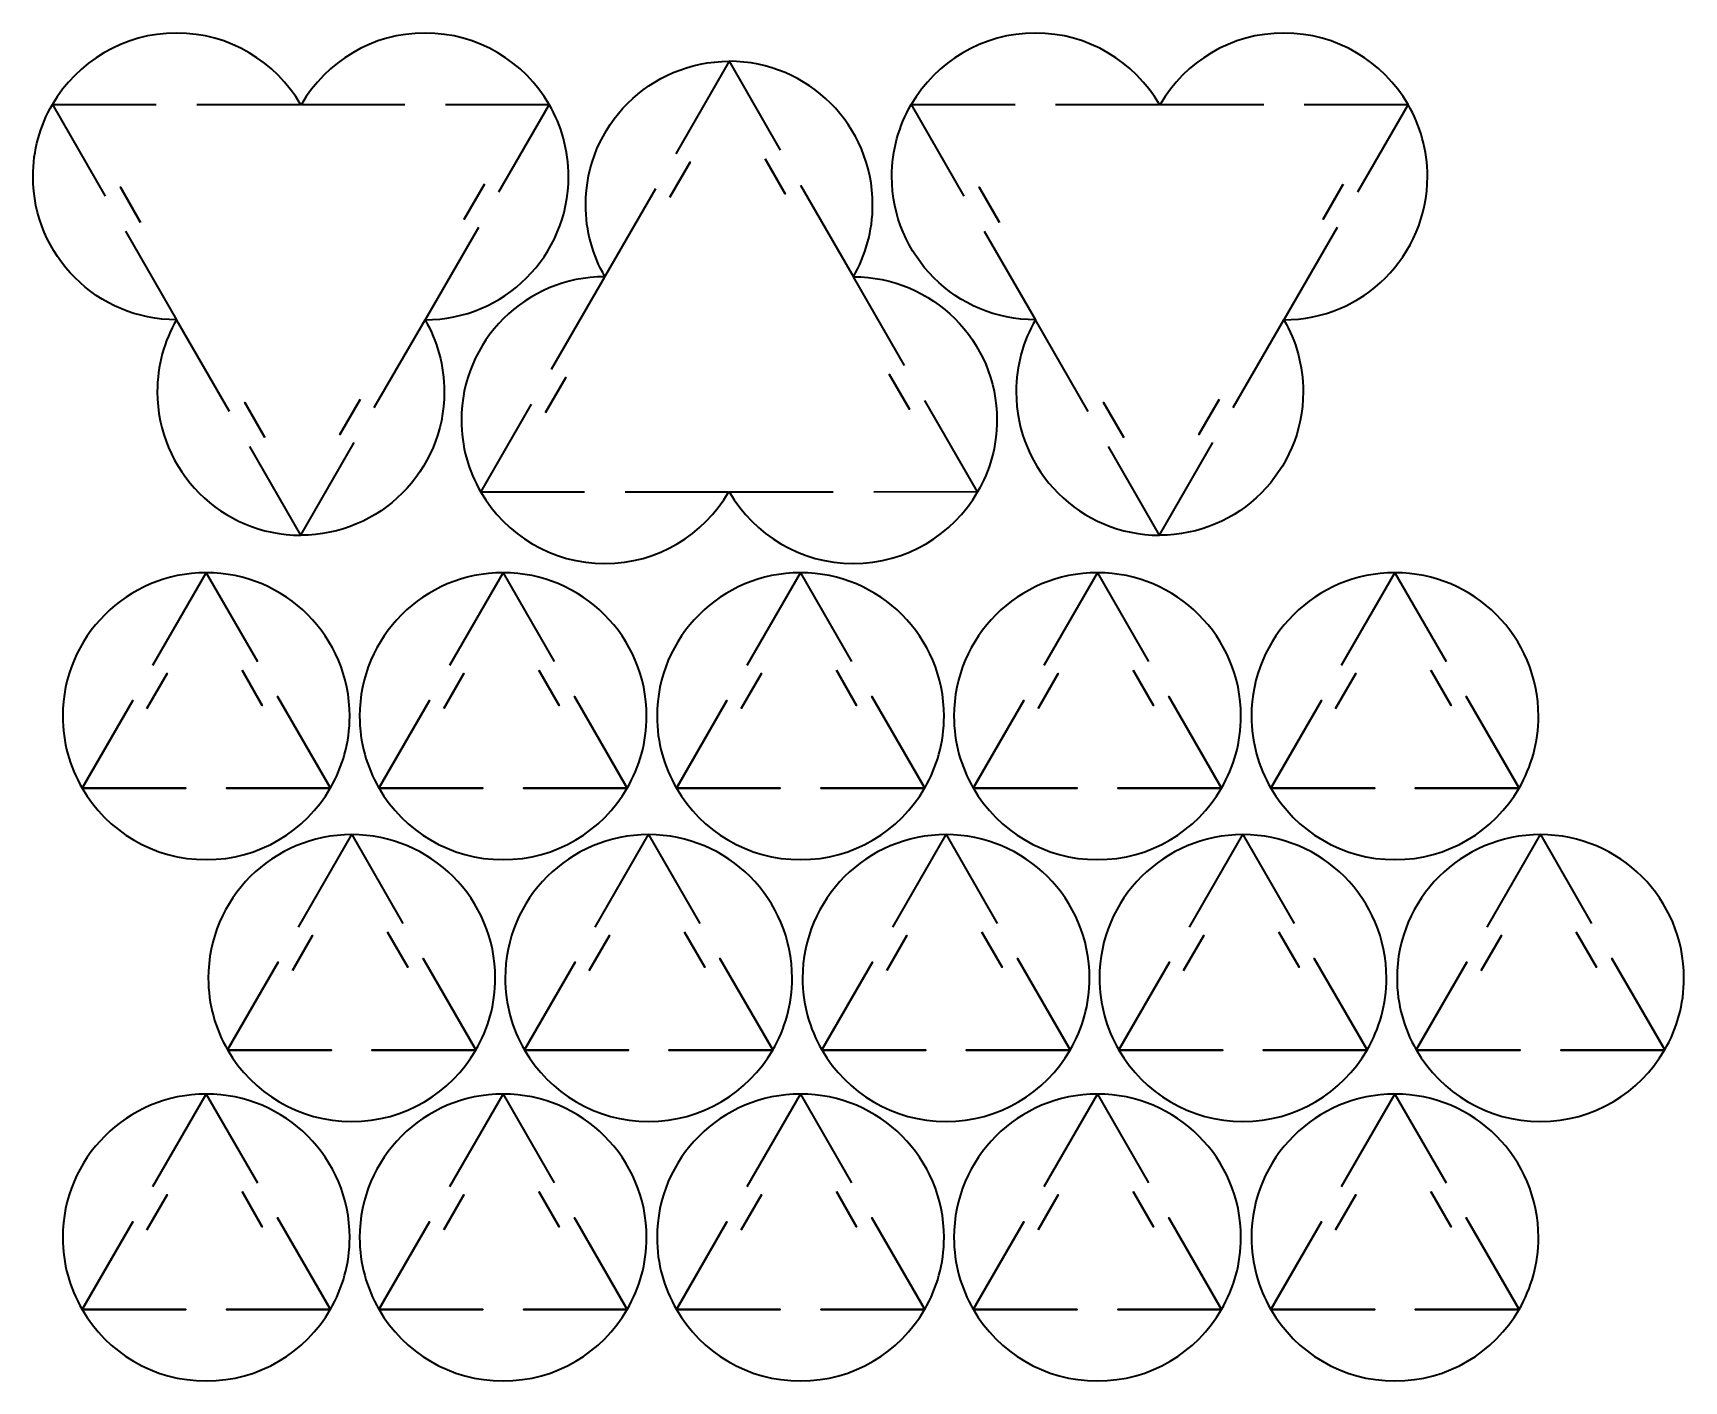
# Model space of a CAD drawing. Header units: inches. Extents: x 2 to 462, y -377 to -2.
import ezdxf

# ---------------------------------------------------------------- set-up
doc = ezdxf.new("R2010")
doc.units = ezdxf.units.IN
doc.header["$MEASUREMENT"] = 0
doc.layers.add('OneCircle', color=7, linetype='Continuous')

# ---------------------------------------------------------------- blocks, each defined once
blk = doc.blocks.new('block 2')
at = {"layer": 'OneCircle', "color": 7, "lineweight": 35, "true_color": 0xffffff}
for points, knots in [([(116.66, -21.58), (116.66, -21.58), (145.6, -21.58), (145.6, -21.58), (138.67, -9.67), (125.78, -1.66), (111.01, -1.66), (96.24, -1.66), (83.45, -9.67), (76.52, -21.58), (76.52, -21.58), (105.37, -21.58), (105.37, -21.58)], [0, 0, 0, 0, 1, 1, 1, 2, 2, 2, 3, 3, 3, 4, 4, 4, 4]), ([(125.87, -55.84), (125.87, -55.84), (111, -81.62), (111, -81.62), (133.1, -81.62), (151.01, -63.75), (151.01, -41.66), (151.01, -34.35), (149.02, -27.47), (145.6, -21.58), (145.6, -21.58), (131.52, -46.06), (131.52, -46.06)], [0, 0, 0, 0, 1, 1, 1, 2, 2, 2, 3, 3, 3, 4, 4, 4, 4]), ([(127.57, -43.78), (127.57, -43.78), (121.92, -53.56), (121.92, -53.56), (121.92, -53.56), (127.57, -43.78), (127.57, -43.78)], [0, 0, 0, 0, 1, 1, 1, 2, 2, 2, 2]), ([(56.47, -107.14), (56.47, -107.14), (41.73, -81.61), (41.73, -81.61), (38.31, -87.51), (36.36, -94.37), (36.36, -101.67), (36.36, -123.76), (54.27, -141.67), (76.36, -141.67), (76.36, -141.67), (76.36, -141.67), (76.36, -141.67), (76.36, -141.67), (62.12, -116.92), (62.12, -116.92)], [0, 0, 0, 0, 1, 1, 1, 2, 2, 2, 3, 3, 3, 4, 4, 4, 5, 5, 5, 5]), ([(96.86, -106.08), (96.86, -106.08), (111, -81.63), (111, -81.63), (114.41, -87.52), (116.36, -94.37), (116.36, -101.67), (116.36, -123.76), (98.46, -141.67), (76.36, -141.67), (76.36, -141.67), (91.22, -115.86), (91.22, -115.86)], [0, 0, 0, 0, 1, 1, 1, 2, 2, 2, 3, 3, 3, 4, 4, 4, 4])]:
    blk.add_open_spline(points, degree=3, knots=knots, dxfattribs=at)
blk = doc.blocks.new('block 3')
at = {"layer": 'OneCircle', "color": 7, "lineweight": 35, "true_color": 0xffffff}
for points, knots in [([(47.36, -21.58), (47.36, -21.58), (76.3, -21.58), (76.3, -21.58), (69.38, -9.67), (56.48, -1.66), (41.71, -1.66), (26.94, -1.66), (14.03, -9.71), (7.1, -21.62), (7.1, -21.62), (36.07, -21.58), (36.07, -21.58)], [0, 0, 0, 0, 1, 1, 1, 2, 2, 2, 3, 3, 3, 4, 4, 4, 4]), ([(27.47, -56.9), (27.47, -56.9), (41.73, -81.61), (41.73, -81.61), (19.64, -81.61), (1.72, -63.75), (1.72, -41.66), (1.72, -34.35), (3.68, -27.51), (7.1, -21.62), (7.1, -21.62), (21.82, -47.13), (21.82, -47.13)], [0, 0, 0, 0, 1, 1, 1, 2, 2, 2, 3, 3, 3, 4, 4, 4, 4]), ([(31.72, -54.45), (31.72, -54.45), (26.08, -44.67), (26.08, -44.67), (26.08, -44.67), (31.72, -54.45), (31.72, -54.45)], [0, 0, 0, 0, 1, 1, 1, 2, 2, 2, 2])]:
    blk.add_open_spline(points, degree=3, knots=knots, dxfattribs=at)
blk = doc.blocks.new('block 4')
at = {"layer": 'OneCircle', "color": 7, "lineweight": 35, "true_color": 0xffffff}
for points, knots in [([(175.28, -45.13), (175.28, -45.13), (161.15, -69.58), (161.15, -69.58), (157.73, -63.69), (155.78, -56.84), (155.78, -49.54), (155.78, -27.45), (173.69, -9.54), (195.78, -9.54), (195.78, -9.54), (180.93, -35.35), (180.93, -35.35)], [0, 0, 0, 0, 1, 1, 1, 2, 2, 2, 3, 3, 3, 4, 4, 4, 4]), ([(215.67, -44.07), (215.67, -44.07), (230.41, -69.6), (230.41, -69.6), (233.83, -63.71), (235.78, -56.84), (235.78, -49.54), (235.78, -27.45), (217.87, -9.54), (195.78, -9.54), (195.78, -9.54), (195.78, -9.54), (195.78, -9.54), (195.78, -9.54), (210.03, -34.29), (210.03, -34.29)], [0, 0, 0, 0, 1, 1, 1, 2, 2, 2, 3, 3, 3, 4, 4, 4, 5, 5, 5, 5]), ([(146.27, -95.37), (146.27, -95.37), (161.14, -69.6), (161.14, -69.6), (139.05, -69.6), (121.13, -87.46), (121.13, -109.56), (121.13, -116.86), (123.12, -123.74), (126.54, -129.63), (126.54, -129.63), (140.63, -105.15), (140.63, -105.15)], [0, 0, 0, 0, 1, 1, 1, 2, 2, 2, 3, 3, 3, 4, 4, 4, 4]), ([(144.58, -107.43), (144.58, -107.43), (150.22, -97.65), (150.22, -97.65), (150.22, -97.65), (144.58, -107.43), (144.58, -107.43)], [0, 0, 0, 0, 1, 1, 1, 2, 2, 2, 2]), ([(155.49, -129.63), (155.49, -129.63), (126.54, -129.63), (126.54, -129.63), (133.47, -141.54), (146.36, -149.55), (161.13, -149.55), (175.9, -149.55), (188.69, -141.54), (195.62, -129.63), (195.62, -129.63), (166.78, -129.63), (166.78, -129.63)], [0, 0, 0, 0, 1, 1, 1, 2, 2, 2, 3, 3, 3, 4, 4, 4, 4])]:
    blk.add_open_spline(points, degree=3, knots=knots, dxfattribs=at)
blk = doc.blocks.new('block 5')
at = {"layer": 'OneCircle', "color": 7, "lineweight": 35, "true_color": 0xffffff}
for points, knots in [([(244.68, -94.31), (244.68, -94.31), (230.41, -69.6), (230.41, -69.6), (252.5, -69.6), (270.43, -87.46), (270.43, -109.56), (270.43, -116.86), (268.46, -123.7), (265.04, -129.59), (265.04, -129.59), (250.32, -104.09), (250.32, -104.09)], [0, 0, 0, 0, 1, 1, 1, 2, 2, 2, 3, 3, 3, 4, 4, 4, 4]), ([(240.42, -96.77), (240.42, -96.77), (246.06, -106.54), (246.06, -106.54), (246.06, -106.54), (240.42, -96.77), (240.42, -96.77)], [0, 0, 0, 0, 1, 1, 1, 2, 2, 2, 2]), ([(224.79, -129.64), (224.79, -129.64), (195.84, -129.64), (195.84, -129.64), (202.77, -141.54), (215.66, -149.55), (230.43, -149.55), (245.2, -149.55), (258.12, -141.5), (265.04, -129.59), (265.04, -129.59), (236.07, -129.64), (236.07, -129.64)], [0, 0, 0, 0, 1, 1, 1, 2, 2, 2, 3, 3, 3, 4, 4, 4, 4])]:
    blk.add_open_spline(points, degree=3, knots=knots, dxfattribs=at)
blk = doc.blocks.new('block 6')
at = {"layer": 'OneCircle', "color": 7, "lineweight": 35, "true_color": 0xffffff}
for points, knots in [([(356.07, -21.58), (356.07, -21.58), (385.02, -21.58), (385.02, -21.58), (378.09, -9.67), (365.2, -1.66), (350.43, -1.66), (335.66, -1.66), (322.87, -9.67), (315.94, -21.58), (315.94, -21.58), (344.79, -21.58), (344.79, -21.58)], [0, 0, 0, 0, 1, 1, 1, 2, 2, 2, 3, 3, 3, 4, 4, 4, 4]), ([(365.29, -55.84), (365.29, -55.84), (350.42, -81.62), (350.42, -81.62), (372.51, -81.62), (390.43, -63.75), (390.43, -41.66), (390.43, -34.35), (388.44, -27.47), (385.02, -21.58), (385.02, -21.58), (370.93, -46.06), (370.93, -46.06)], [0, 0, 0, 0, 1, 1, 1, 2, 2, 2, 3, 3, 3, 4, 4, 4, 4]), ([(366.98, -43.78), (366.98, -43.78), (361.34, -53.56), (361.34, -53.56), (361.34, -53.56), (366.98, -43.78), (366.98, -43.78)], [0, 0, 0, 0, 1, 1, 1, 2, 2, 2, 2]), ([(295.89, -107.14), (295.89, -107.14), (281.15, -81.61), (281.15, -81.61), (277.73, -87.51), (275.78, -94.37), (275.78, -101.67), (275.78, -123.76), (293.69, -141.67), (315.78, -141.67), (315.78, -141.67), (315.78, -141.67), (315.78, -141.67), (315.78, -141.67), (301.53, -116.92), (301.53, -116.92)], [0, 0, 0, 0, 1, 1, 1, 2, 2, 2, 3, 3, 3, 4, 4, 4, 5, 5, 5, 5]), ([(336.28, -106.08), (336.28, -106.08), (350.41, -81.63), (350.41, -81.63), (353.83, -87.52), (355.78, -94.37), (355.78, -101.67), (355.78, -123.76), (337.87, -141.67), (315.78, -141.67), (315.78, -141.67), (330.64, -115.86), (330.64, -115.86)], [0, 0, 0, 0, 1, 1, 1, 2, 2, 2, 3, 3, 3, 4, 4, 4, 4])]:
    blk.add_open_spline(points, degree=3, knots=knots, dxfattribs=at)
blk = doc.blocks.new('block 7')
at = {"layer": 'OneCircle', "color": 7, "lineweight": 35, "true_color": 0xffffff}
for points, knots in [([(286.78, -21.58), (286.78, -21.58), (315.72, -21.58), (315.72, -21.58), (308.79, -9.67), (295.9, -1.66), (281.13, -1.66), (266.36, -1.66), (253.45, -9.71), (246.52, -21.62), (246.52, -21.62), (275.49, -21.58), (275.49, -21.58)], [0, 0, 0, 0, 1, 1, 1, 2, 2, 2, 3, 3, 3, 4, 4, 4, 4]), ([(266.89, -56.9), (266.89, -56.9), (281.15, -81.61), (281.15, -81.61), (259.06, -81.61), (241.13, -63.75), (241.13, -41.66), (241.13, -34.35), (243.1, -27.51), (246.52, -21.62), (246.52, -21.62), (261.24, -47.13), (261.24, -47.13)], [0, 0, 0, 0, 1, 1, 1, 2, 2, 2, 3, 3, 3, 4, 4, 4, 4]), ([(271.14, -54.45), (271.14, -54.45), (265.5, -44.67), (265.5, -44.67), (265.5, -44.67), (271.14, -54.45), (271.14, -54.45)], [0, 0, 0, 0, 1, 1, 1, 2, 2, 2, 2])]:
    blk.add_open_spline(points, degree=3, knots=knots, dxfattribs=at)

msp = doc.modelspace()

# ---------------------------------------------------------------- linework, layer by layer
at = {"layer": 'OneCircle', "color": 7, "lineweight": 35, "true_color": 0xffffff}
for points, knots in [([(205.77, -36.75), (205.77, -36.75), (211.42, -46.53), (211.42, -46.53), (211.42, -46.53), (205.77, -36.75), (205.77, -36.75)], [0, 0, 0, 0, 1, 1, 1, 2, 2, 2, 2]), ([(179.23, -47.41), (179.23, -47.41), (184.88, -37.63), (184.88, -37.63), (184.88, -37.63), (179.23, -47.41), (179.23, -47.41)], [0, 0, 0, 0, 1, 1, 1, 2, 2, 2, 2]), ([(66.37, -114.46), (66.37, -114.46), (60.73, -104.68), (60.73, -104.68), (60.73, -104.68), (66.37, -114.46), (66.37, -114.46)], [0, 0, 0, 0, 1, 1, 1, 2, 2, 2, 2]), ([(92.91, -103.8), (92.91, -103.8), (87.27, -113.58), (87.27, -113.58), (87.27, -113.58), (92.91, -103.8), (92.91, -103.8)], [0, 0, 0, 0, 1, 1, 1, 2, 2, 2, 2]), ([(305.79, -114.46), (305.79, -114.46), (300.14, -104.68), (300.14, -104.68), (300.14, -104.68), (305.79, -114.46), (305.79, -114.46)], [0, 0, 0, 0, 1, 1, 1, 2, 2, 2, 2]), ([(332.33, -103.8), (332.33, -103.8), (326.69, -113.58), (326.69, -113.58), (326.69, -113.58), (332.33, -103.8), (332.33, -103.8)], [0, 0, 0, 0, 1, 1, 1, 2, 2, 2, 2]), ([(35.14, -177.93), (35.14, -177.93), (50, -152.12), (50, -152.12), (27.91, -152.12), (10, -170.02), (10, -192.12), (10, -199.42), (11.97, -206.26), (15.38, -212.15), (15.38, -212.15), (29.5, -187.71), (29.5, -187.71), (29.5, -187.71), (15.38, -212.15), (15.38, -212.15), (15.39, -212.17), (15.4, -212.18), (15.41, -212.2), (15.41, -212.2), (44.36, -212.2), (44.36, -212.2), (44.36, -212.2), (15.41, -212.2), (15.41, -212.2), (22.34, -224.1), (35.23, -232.12), (50, -232.12), (64.77, -232.12), (77.66, -224.1), (84.59, -212.2), (84.59, -212.2), (55.64, -212.2), (55.64, -212.2), (55.64, -212.2), (84.59, -212.2), (84.59, -212.2), (84.6, -212.18), (84.61, -212.17), (84.62, -212.15), (84.62, -212.15), (69.89, -186.65), (69.89, -186.65), (69.89, -186.65), (84.62, -212.15), (84.62, -212.15), (88.03, -206.26), (90, -199.42), (90, -192.12), (90, -170.02), (72.09, -152.12), (50, -152.12), (50, -152.12), (64.25, -176.87), (64.25, -176.87)], [0, 0, 0, 0, 1, 1, 1, 2, 2, 2, 3, 3, 3, 4, 4, 4, 5, 5, 5, 6, 6, 6, 7, 7, 7, 8, 8, 8, 9, 9, 9, 10, 10, 10, 11, 11, 11, 12, 12, 12, 13, 13, 13, 14, 14, 14, 15, 15, 15, 16, 16, 16, 17, 17, 17, 18, 18, 18, 18]), ([(117.9, -177.93), (117.9, -177.93), (132.76, -152.12), (132.76, -152.12), (110.67, -152.12), (92.76, -170.02), (92.76, -192.12), (92.76, -199.42), (94.73, -206.26), (98.15, -212.15), (98.15, -212.15), (112.26, -187.71), (112.26, -187.71), (112.26, -187.71), (98.15, -212.15), (98.15, -212.15), (98.15, -212.17), (98.16, -212.18), (98.17, -212.2), (98.17, -212.2), (127.12, -212.2), (127.12, -212.2), (127.12, -212.2), (98.17, -212.2), (98.17, -212.2), (105.1, -224.1), (117.99, -232.12), (132.76, -232.12), (147.53, -232.12), (160.42, -224.1), (167.35, -212.2), (167.35, -212.2), (138.41, -212.2), (138.41, -212.2), (138.41, -212.2), (167.35, -212.2), (167.35, -212.2), (167.36, -212.18), (167.37, -212.17), (167.38, -212.15), (167.38, -212.15), (152.65, -186.65), (152.65, -186.65), (152.65, -186.65), (167.38, -212.15), (167.38, -212.15), (170.79, -206.26), (172.76, -199.42), (172.76, -192.12), (172.76, -170.02), (154.85, -152.12), (132.76, -152.12), (132.76, -152.12), (147.01, -176.87), (147.01, -176.87)], [0, 0, 0, 0, 1, 1, 1, 2, 2, 2, 3, 3, 3, 4, 4, 4, 5, 5, 5, 6, 6, 6, 7, 7, 7, 8, 8, 8, 9, 9, 9, 10, 10, 10, 11, 11, 11, 12, 12, 12, 13, 13, 13, 14, 14, 14, 15, 15, 15, 16, 16, 16, 17, 17, 17, 18, 18, 18, 18]), ([(200.82, -177.93), (200.82, -177.93), (215.67, -152.12), (215.67, -152.12), (193.58, -152.12), (175.67, -170.02), (175.67, -192.12), (175.67, -199.42), (177.64, -206.26), (181.06, -212.15), (181.06, -212.15), (195.17, -187.71), (195.17, -187.71), (195.17, -187.71), (181.06, -212.15), (181.06, -212.15), (181.07, -212.17), (181.08, -212.18), (181.09, -212.2), (181.09, -212.2), (210.03, -212.2), (210.03, -212.2), (210.03, -212.2), (181.09, -212.2), (181.09, -212.2), (188.01, -224.1), (200.9, -232.12), (215.67, -232.12), (230.45, -232.12), (243.34, -224.1), (250.26, -212.2), (250.26, -212.2), (221.32, -212.2), (221.32, -212.2), (221.32, -212.2), (250.26, -212.2), (250.26, -212.2), (250.27, -212.18), (250.28, -212.17), (250.29, -212.15), (250.29, -212.15), (235.57, -186.65), (235.57, -186.65), (235.57, -186.65), (250.29, -212.15), (250.29, -212.15), (253.71, -206.26), (255.68, -199.42), (255.68, -192.12), (255.68, -170.02), (237.77, -152.12), (215.67, -152.12), (215.67, -152.12), (229.92, -176.87), (229.92, -176.87)], [0, 0, 0, 0, 1, 1, 1, 2, 2, 2, 3, 3, 3, 4, 4, 4, 5, 5, 5, 6, 6, 6, 7, 7, 7, 8, 8, 8, 9, 9, 9, 10, 10, 10, 11, 11, 11, 12, 12, 12, 13, 13, 13, 14, 14, 14, 15, 15, 15, 16, 16, 16, 17, 17, 17, 18, 18, 18, 18]), ([(283.58, -177.93), (283.58, -177.93), (298.44, -152.12), (298.44, -152.12), (276.34, -152.12), (258.44, -170.02), (258.44, -192.12), (258.44, -199.42), (260.4, -206.26), (263.82, -212.15), (263.82, -212.15), (277.93, -187.71), (277.93, -187.71), (277.93, -187.71), (263.82, -212.15), (263.82, -212.15), (263.83, -212.17), (263.84, -212.18), (263.85, -212.2), (263.85, -212.2), (292.79, -212.2), (292.79, -212.2), (292.79, -212.2), (263.85, -212.2), (263.85, -212.2), (270.78, -224.1), (283.67, -232.12), (298.44, -232.12), (313.21, -232.12), (326.1, -224.1), (333.03, -212.2), (333.03, -212.2), (304.08, -212.2), (304.08, -212.2), (304.08, -212.2), (333.03, -212.2), (333.03, -212.2), (333.03, -212.18), (333.04, -212.17), (333.05, -212.15), (333.05, -212.15), (318.33, -186.65), (318.33, -186.65), (318.33, -186.65), (333.05, -212.15), (333.05, -212.15), (336.47, -206.26), (338.44, -199.42), (338.44, -192.12), (338.44, -170.02), (320.53, -152.12), (298.44, -152.12), (298.44, -152.12), (312.68, -176.87), (312.68, -176.87)], [0, 0, 0, 0, 1, 1, 1, 2, 2, 2, 3, 3, 3, 4, 4, 4, 5, 5, 5, 6, 6, 6, 7, 7, 7, 8, 8, 8, 9, 9, 9, 10, 10, 10, 11, 11, 11, 12, 12, 12, 13, 13, 13, 14, 14, 14, 15, 15, 15, 16, 16, 16, 17, 17, 17, 18, 18, 18, 18]), ([(366.52, -177.93), (366.52, -177.93), (381.38, -152.12), (381.38, -152.12), (359.29, -152.12), (341.38, -170.02), (341.38, -192.12), (341.38, -199.42), (343.35, -206.26), (346.77, -212.15), (346.77, -212.15), (360.88, -187.71), (360.88, -187.71), (360.88, -187.71), (346.77, -212.15), (346.77, -212.15), (346.77, -212.17), (346.78, -212.18), (346.79, -212.2), (346.79, -212.2), (375.74, -212.2), (375.74, -212.2), (375.74, -212.2), (346.79, -212.2), (346.79, -212.2), (353.72, -224.1), (366.61, -232.12), (381.38, -232.12), (396.15, -232.12), (409.04, -224.1), (415.97, -212.2), (415.97, -212.2), (387.03, -212.2), (387.03, -212.2), (387.03, -212.2), (415.97, -212.2), (415.97, -212.2), (415.98, -212.18), (415.99, -212.17), (416, -212.15), (416, -212.15), (401.27, -186.65), (401.27, -186.65), (401.27, -186.65), (416, -212.15), (416, -212.15), (419.41, -206.26), (421.38, -199.42), (421.38, -192.12), (421.38, -170.02), (403.47, -152.12), (381.38, -152.12), (381.38, -152.12), (395.63, -176.87), (395.63, -176.87)], [0, 0, 0, 0, 1, 1, 1, 2, 2, 2, 3, 3, 3, 4, 4, 4, 5, 5, 5, 6, 6, 6, 7, 7, 7, 8, 8, 8, 9, 9, 9, 10, 10, 10, 11, 11, 11, 12, 12, 12, 13, 13, 13, 14, 14, 14, 15, 15, 15, 16, 16, 16, 17, 17, 17, 18, 18, 18, 18]), ([(59.99, -179.33), (59.99, -179.33), (65.64, -189.1), (65.64, -189.1), (65.64, -189.1), (59.99, -179.33), (59.99, -179.33)], [0, 0, 0, 0, 1, 1, 1, 2, 2, 2, 2]), ([(142.75, -179.33), (142.75, -179.33), (148.4, -189.1), (148.4, -189.1), (148.4, -189.1), (142.75, -179.33), (142.75, -179.33)], [0, 0, 0, 0, 1, 1, 1, 2, 2, 2, 2]), ([(225.67, -179.33), (225.67, -179.33), (231.31, -189.1), (231.31, -189.1), (231.31, -189.1), (225.67, -179.33), (225.67, -179.33)], [0, 0, 0, 0, 1, 1, 1, 2, 2, 2, 2]), ([(308.43, -179.33), (308.43, -179.33), (314.07, -189.1), (314.07, -189.1), (314.07, -189.1), (308.43, -179.33), (308.43, -179.33)], [0, 0, 0, 0, 1, 1, 1, 2, 2, 2, 2]), ([(391.37, -179.33), (391.37, -179.33), (397.02, -189.1), (397.02, -189.1), (397.02, -189.1), (391.37, -179.33), (391.37, -179.33)], [0, 0, 0, 0, 1, 1, 1, 2, 2, 2, 2]), ([(33.45, -189.99), (33.45, -189.99), (39.09, -180.21), (39.09, -180.21), (39.09, -180.21), (33.45, -189.99), (33.45, -189.99)], [0, 0, 0, 0, 1, 1, 1, 2, 2, 2, 2]), ([(116.21, -189.99), (116.21, -189.99), (121.85, -180.21), (121.85, -180.21), (121.85, -180.21), (116.21, -189.99), (116.21, -189.99)], [0, 0, 0, 0, 1, 1, 1, 2, 2, 2, 2]), ([(199.12, -189.99), (199.12, -189.99), (204.77, -180.21), (204.77, -180.21), (204.77, -180.21), (199.12, -189.99), (199.12, -189.99)], [0, 0, 0, 0, 1, 1, 1, 2, 2, 2, 2]), ([(281.88, -189.99), (281.88, -189.99), (287.53, -180.21), (287.53, -180.21), (287.53, -180.21), (281.88, -189.99), (281.88, -189.99)], [0, 0, 0, 0, 1, 1, 1, 2, 2, 2, 2]), ([(364.83, -189.99), (364.83, -189.99), (370.47, -180.21), (370.47, -180.21), (370.47, -180.21), (364.83, -189.99), (364.83, -189.99)], [0, 0, 0, 0, 1, 1, 1, 2, 2, 2, 2]), ([(75.71, -250.96), (75.71, -250.96), (90.57, -225.14), (90.57, -225.14), (68.48, -225.14), (50.57, -243.05), (50.57, -265.14), (50.57, -272.44), (52.54, -279.28), (55.95, -285.18), (55.95, -285.18), (70.07, -260.73), (70.07, -260.73), (70.07, -260.73), (55.95, -285.18), (55.95, -285.18), (55.96, -285.19), (55.97, -285.21), (55.98, -285.22), (55.98, -285.22), (84.93, -285.22), (84.93, -285.22), (84.93, -285.22), (55.98, -285.22), (55.98, -285.22), (62.91, -297.13), (75.8, -305.14), (90.57, -305.14), (105.34, -305.14), (118.23, -297.13), (125.16, -285.22), (125.16, -285.22), (96.21, -285.22), (96.21, -285.22), (96.21, -285.22), (125.16, -285.22), (125.16, -285.22), (125.17, -285.21), (125.18, -285.19), (125.18, -285.18), (125.18, -285.18), (110.46, -259.67), (110.46, -259.67), (110.46, -259.67), (125.18, -285.18), (125.18, -285.18), (128.6, -279.28), (130.57, -272.44), (130.57, -265.14), (130.57, -243.05), (112.66, -225.14), (90.57, -225.14), (90.57, -225.14), (104.82, -249.9), (104.82, -249.9)], [0, 0, 0, 0, 1, 1, 1, 2, 2, 2, 3, 3, 3, 4, 4, 4, 5, 5, 5, 6, 6, 6, 7, 7, 7, 8, 8, 8, 9, 9, 9, 10, 10, 10, 11, 11, 11, 12, 12, 12, 13, 13, 13, 14, 14, 14, 15, 15, 15, 16, 16, 16, 17, 17, 17, 18, 18, 18, 18]), ([(158.47, -250.96), (158.47, -250.96), (173.33, -225.14), (173.33, -225.14), (151.24, -225.14), (133.33, -243.05), (133.33, -265.14), (133.33, -272.44), (135.3, -279.28), (138.72, -285.18), (138.72, -285.18), (152.83, -260.73), (152.83, -260.73), (152.83, -260.73), (138.72, -285.18), (138.72, -285.18), (138.72, -285.19), (138.73, -285.21), (138.74, -285.22), (138.74, -285.22), (167.69, -285.22), (167.69, -285.22), (167.69, -285.22), (138.74, -285.22), (138.74, -285.22), (145.67, -297.13), (158.56, -305.14), (173.33, -305.14), (188.1, -305.14), (200.99, -297.13), (207.92, -285.22), (207.92, -285.22), (178.98, -285.22), (178.98, -285.22), (178.98, -285.22), (207.92, -285.22), (207.92, -285.22), (207.93, -285.21), (207.94, -285.19), (207.95, -285.18), (207.95, -285.18), (193.22, -259.67), (193.22, -259.67), (193.22, -259.67), (207.95, -285.18), (207.95, -285.18), (211.36, -279.28), (213.33, -272.44), (213.33, -265.14), (213.33, -243.05), (195.42, -225.14), (173.33, -225.14), (173.33, -225.14), (187.58, -249.9), (187.58, -249.9)], [0, 0, 0, 0, 1, 1, 1, 2, 2, 2, 3, 3, 3, 4, 4, 4, 5, 5, 5, 6, 6, 6, 7, 7, 7, 8, 8, 8, 9, 9, 9, 10, 10, 10, 11, 11, 11, 12, 12, 12, 13, 13, 13, 14, 14, 14, 15, 15, 15, 16, 16, 16, 17, 17, 17, 18, 18, 18, 18]), ([(241.39, -250.96), (241.39, -250.96), (256.24, -225.14), (256.24, -225.14), (234.15, -225.14), (216.24, -243.05), (216.24, -265.14), (216.24, -272.44), (218.21, -279.28), (221.63, -285.18), (221.63, -285.18), (235.74, -260.73), (235.74, -260.73), (235.74, -260.73), (221.63, -285.18), (221.63, -285.18), (221.64, -285.19), (221.65, -285.21), (221.66, -285.22), (221.66, -285.22), (250.6, -285.22), (250.6, -285.22), (250.6, -285.22), (221.66, -285.22), (221.66, -285.22), (228.58, -297.13), (241.47, -305.14), (256.24, -305.14), (271.01, -305.14), (283.91, -297.13), (290.83, -285.22), (290.83, -285.22), (261.89, -285.22), (261.89, -285.22), (261.89, -285.22), (290.83, -285.22), (290.83, -285.22), (290.84, -285.21), (290.85, -285.19), (290.86, -285.18), (290.86, -285.18), (276.13, -259.67), (276.13, -259.67), (276.13, -259.67), (290.86, -285.18), (290.86, -285.18), (294.28, -279.28), (296.24, -272.44), (296.24, -265.14), (296.24, -243.05), (278.34, -225.14), (256.24, -225.14), (256.24, -225.14), (270.49, -249.9), (270.49, -249.9)], [0, 0, 0, 0, 1, 1, 1, 2, 2, 2, 3, 3, 3, 4, 4, 4, 5, 5, 5, 6, 6, 6, 7, 7, 7, 8, 8, 8, 9, 9, 9, 10, 10, 10, 11, 11, 11, 12, 12, 12, 13, 13, 13, 14, 14, 14, 15, 15, 15, 16, 16, 16, 17, 17, 17, 18, 18, 18, 18]), ([(324.15, -250.96), (324.15, -250.96), (339.01, -225.14), (339.01, -225.14), (316.91, -225.14), (299.01, -243.05), (299.01, -265.14), (299.01, -272.44), (300.97, -279.28), (304.39, -285.18), (304.39, -285.18), (318.5, -260.73), (318.5, -260.73), (318.5, -260.73), (304.39, -285.18), (304.39, -285.18), (304.4, -285.19), (304.41, -285.21), (304.42, -285.22), (304.42, -285.22), (333.36, -285.22), (333.36, -285.22), (333.36, -285.22), (304.42, -285.22), (304.42, -285.22), (311.34, -297.13), (324.24, -305.14), (339.01, -305.14), (353.78, -305.14), (366.67, -297.13), (373.59, -285.22), (373.59, -285.22), (344.65, -285.22), (344.65, -285.22), (344.65, -285.22), (373.59, -285.22), (373.59, -285.22), (373.6, -285.21), (373.61, -285.19), (373.62, -285.18), (373.62, -285.18), (358.9, -259.67), (358.9, -259.67), (358.9, -259.67), (373.62, -285.18), (373.62, -285.18), (377.04, -279.28), (379.01, -272.44), (379.01, -265.14), (379.01, -243.05), (361.1, -225.14), (339.01, -225.14), (339.01, -225.14), (353.25, -249.9), (353.25, -249.9)], [0, 0, 0, 0, 1, 1, 1, 2, 2, 2, 3, 3, 3, 4, 4, 4, 5, 5, 5, 6, 6, 6, 7, 7, 7, 8, 8, 8, 9, 9, 9, 10, 10, 10, 11, 11, 11, 12, 12, 12, 13, 13, 13, 14, 14, 14, 15, 15, 15, 16, 16, 16, 17, 17, 17, 18, 18, 18, 18]), ([(407.09, -250.96), (407.09, -250.96), (421.95, -225.14), (421.95, -225.14), (399.86, -225.14), (381.95, -243.05), (381.95, -265.14), (381.95, -272.44), (383.92, -279.28), (387.33, -285.18), (387.33, -285.18), (401.45, -260.73), (401.45, -260.73), (401.45, -260.73), (387.33, -285.18), (387.33, -285.18), (387.34, -285.19), (387.35, -285.21), (387.36, -285.22), (387.36, -285.22), (416.31, -285.22), (416.31, -285.22), (416.31, -285.22), (387.36, -285.22), (387.36, -285.22), (394.29, -297.13), (407.18, -305.14), (421.95, -305.14), (436.72, -305.14), (449.61, -297.13), (456.54, -285.22), (456.54, -285.22), (427.59, -285.22), (427.59, -285.22), (427.59, -285.22), (456.54, -285.22), (456.54, -285.22), (456.55, -285.21), (456.56, -285.19), (456.57, -285.18), (456.57, -285.18), (441.84, -259.67), (441.84, -259.67), (441.84, -259.67), (456.57, -285.18), (456.57, -285.18), (459.98, -279.28), (461.95, -272.44), (461.95, -265.14), (461.95, -243.05), (444.04, -225.14), (421.95, -225.14), (421.95, -225.14), (436.2, -249.9), (436.2, -249.9)], [0, 0, 0, 0, 1, 1, 1, 2, 2, 2, 3, 3, 3, 4, 4, 4, 5, 5, 5, 6, 6, 6, 7, 7, 7, 8, 8, 8, 9, 9, 9, 10, 10, 10, 11, 11, 11, 12, 12, 12, 13, 13, 13, 14, 14, 14, 15, 15, 15, 16, 16, 16, 17, 17, 17, 18, 18, 18, 18]), ([(100.56, -252.35), (100.56, -252.35), (106.2, -262.13), (106.2, -262.13), (106.2, -262.13), (100.56, -252.35), (100.56, -252.35)], [0, 0, 0, 0, 1, 1, 1, 2, 2, 2, 2]), ([(183.32, -252.35), (183.32, -252.35), (188.97, -262.13), (188.97, -262.13), (188.97, -262.13), (183.32, -252.35), (183.32, -252.35)], [0, 0, 0, 0, 1, 1, 1, 2, 2, 2, 2]), ([(266.24, -252.35), (266.24, -252.35), (271.88, -262.13), (271.88, -262.13), (271.88, -262.13), (266.24, -252.35), (266.24, -252.35)], [0, 0, 0, 0, 1, 1, 1, 2, 2, 2, 2]), ([(349, -252.35), (349, -252.35), (354.64, -262.13), (354.64, -262.13), (354.64, -262.13), (349, -252.35), (349, -252.35)], [0, 0, 0, 0, 1, 1, 1, 2, 2, 2, 2]), ([(431.94, -252.35), (431.94, -252.35), (437.59, -262.13), (437.59, -262.13), (437.59, -262.13), (431.94, -252.35), (431.94, -252.35)], [0, 0, 0, 0, 1, 1, 1, 2, 2, 2, 2]), ([(74.02, -263.01), (74.02, -263.01), (79.66, -253.24), (79.66, -253.24), (79.66, -253.24), (74.02, -263.01), (74.02, -263.01)], [0, 0, 0, 0, 1, 1, 1, 2, 2, 2, 2]), ([(156.78, -263.01), (156.78, -263.01), (162.42, -253.24), (162.42, -253.24), (162.42, -253.24), (156.78, -263.01), (156.78, -263.01)], [0, 0, 0, 0, 1, 1, 1, 2, 2, 2, 2]), ([(239.69, -263.01), (239.69, -263.01), (245.34, -253.24), (245.34, -253.24), (245.34, -253.24), (239.69, -263.01), (239.69, -263.01)], [0, 0, 0, 0, 1, 1, 1, 2, 2, 2, 2]), ([(322.45, -263.01), (322.45, -263.01), (328.1, -253.24), (328.1, -253.24), (328.1, -253.24), (322.45, -263.01), (322.45, -263.01)], [0, 0, 0, 0, 1, 1, 1, 2, 2, 2, 2]), ([(405.4, -263.01), (405.4, -263.01), (411.04, -253.24), (411.04, -253.24), (411.04, -253.24), (405.4, -263.01), (405.4, -263.01)], [0, 0, 0, 0, 1, 1, 1, 2, 2, 2, 2]), ([(35.14, -323.28), (35.14, -323.28), (50, -297.46), (50, -297.46), (27.91, -297.46), (10, -315.37), (10, -337.46), (10, -344.76), (11.97, -351.6), (15.38, -357.5), (15.38, -357.5), (29.5, -333.05), (29.5, -333.05), (29.5, -333.05), (15.38, -357.5), (15.38, -357.5), (15.39, -357.51), (15.4, -357.53), (15.41, -357.54), (15.41, -357.54), (44.36, -357.54), (44.36, -357.54), (44.36, -357.54), (15.41, -357.54), (15.41, -357.54), (22.34, -369.45), (35.23, -377.46), (50, -377.46), (64.77, -377.46), (77.66, -369.45), (84.59, -357.54), (84.59, -357.54), (55.64, -357.54), (55.64, -357.54), (55.64, -357.54), (84.59, -357.54), (84.59, -357.54), (84.6, -357.53), (84.61, -357.51), (84.62, -357.5), (84.62, -357.5), (69.89, -331.99), (69.89, -331.99), (69.89, -331.99), (84.62, -357.5), (84.62, -357.5), (88.03, -351.6), (90, -344.76), (90, -337.46), (90, -315.37), (72.09, -297.46), (50, -297.46), (50, -297.46), (64.25, -322.21), (64.25, -322.21)], [0, 0, 0, 0, 1, 1, 1, 2, 2, 2, 3, 3, 3, 4, 4, 4, 5, 5, 5, 6, 6, 6, 7, 7, 7, 8, 8, 8, 9, 9, 9, 10, 10, 10, 11, 11, 11, 12, 12, 12, 13, 13, 13, 14, 14, 14, 15, 15, 15, 16, 16, 16, 17, 17, 17, 18, 18, 18, 18]), ([(117.9, -323.28), (117.9, -323.28), (132.76, -297.46), (132.76, -297.46), (110.67, -297.46), (92.76, -315.37), (92.76, -337.46), (92.76, -344.76), (94.73, -351.6), (98.15, -357.5), (98.15, -357.5), (112.26, -333.05), (112.26, -333.05), (112.26, -333.05), (98.15, -357.5), (98.15, -357.5), (98.15, -357.51), (98.16, -357.53), (98.17, -357.54), (98.17, -357.54), (127.12, -357.54), (127.12, -357.54), (127.12, -357.54), (98.17, -357.54), (98.17, -357.54), (105.1, -369.45), (117.99, -377.46), (132.76, -377.46), (147.53, -377.46), (160.42, -369.45), (167.35, -357.54), (167.35, -357.54), (138.41, -357.54), (138.41, -357.54), (138.41, -357.54), (167.35, -357.54), (167.35, -357.54), (167.36, -357.53), (167.37, -357.51), (167.38, -357.5), (167.38, -357.5), (152.65, -331.99), (152.65, -331.99), (152.65, -331.99), (167.38, -357.5), (167.38, -357.5), (170.79, -351.6), (172.76, -344.76), (172.76, -337.46), (172.76, -315.37), (154.85, -297.46), (132.76, -297.46), (132.76, -297.46), (147.01, -322.21), (147.01, -322.21)], [0, 0, 0, 0, 1, 1, 1, 2, 2, 2, 3, 3, 3, 4, 4, 4, 5, 5, 5, 6, 6, 6, 7, 7, 7, 8, 8, 8, 9, 9, 9, 10, 10, 10, 11, 11, 11, 12, 12, 12, 13, 13, 13, 14, 14, 14, 15, 15, 15, 16, 16, 16, 17, 17, 17, 18, 18, 18, 18]), ([(200.82, -323.28), (200.82, -323.28), (215.67, -297.46), (215.67, -297.46), (193.58, -297.46), (175.67, -315.37), (175.67, -337.46), (175.67, -344.76), (177.64, -351.6), (181.06, -357.5), (181.06, -357.5), (195.17, -333.05), (195.17, -333.05), (195.17, -333.05), (181.06, -357.5), (181.06, -357.5), (181.07, -357.51), (181.08, -357.53), (181.09, -357.54), (181.09, -357.54), (210.03, -357.54), (210.03, -357.54), (210.03, -357.54), (181.09, -357.54), (181.09, -357.54), (188.01, -369.45), (200.9, -377.46), (215.67, -377.46), (230.45, -377.46), (243.34, -369.45), (250.26, -357.54), (250.26, -357.54), (221.32, -357.54), (221.32, -357.54), (221.32, -357.54), (250.26, -357.54), (250.26, -357.54), (250.27, -357.53), (250.28, -357.51), (250.29, -357.5), (250.29, -357.5), (235.57, -331.99), (235.57, -331.99), (235.57, -331.99), (250.29, -357.5), (250.29, -357.5), (253.71, -351.6), (255.68, -344.76), (255.68, -337.46), (255.68, -315.37), (237.77, -297.46), (215.67, -297.46), (215.67, -297.46), (229.92, -322.21), (229.92, -322.21)], [0, 0, 0, 0, 1, 1, 1, 2, 2, 2, 3, 3, 3, 4, 4, 4, 5, 5, 5, 6, 6, 6, 7, 7, 7, 8, 8, 8, 9, 9, 9, 10, 10, 10, 11, 11, 11, 12, 12, 12, 13, 13, 13, 14, 14, 14, 15, 15, 15, 16, 16, 16, 17, 17, 17, 18, 18, 18, 18]), ([(283.58, -323.28), (283.58, -323.28), (298.44, -297.46), (298.44, -297.46), (276.34, -297.46), (258.44, -315.37), (258.44, -337.46), (258.44, -344.76), (260.4, -351.6), (263.82, -357.5), (263.82, -357.5), (277.93, -333.05), (277.93, -333.05), (277.93, -333.05), (263.82, -357.5), (263.82, -357.5), (263.83, -357.51), (263.84, -357.53), (263.85, -357.54), (263.85, -357.54), (292.79, -357.54), (292.79, -357.54), (292.79, -357.54), (263.85, -357.54), (263.85, -357.54), (270.78, -369.45), (283.67, -377.46), (298.44, -377.46), (313.21, -377.46), (326.1, -369.45), (333.03, -357.54), (333.03, -357.54), (304.08, -357.54), (304.08, -357.54), (304.08, -357.54), (333.03, -357.54), (333.03, -357.54), (333.03, -357.53), (333.04, -357.51), (333.05, -357.5), (333.05, -357.5), (318.33, -331.99), (318.33, -331.99), (318.33, -331.99), (333.05, -357.5), (333.05, -357.5), (336.47, -351.6), (338.44, -344.76), (338.44, -337.46), (338.44, -315.37), (320.53, -297.46), (298.44, -297.46), (298.44, -297.46), (312.68, -322.21), (312.68, -322.21)], [0, 0, 0, 0, 1, 1, 1, 2, 2, 2, 3, 3, 3, 4, 4, 4, 5, 5, 5, 6, 6, 6, 7, 7, 7, 8, 8, 8, 9, 9, 9, 10, 10, 10, 11, 11, 11, 12, 12, 12, 13, 13, 13, 14, 14, 14, 15, 15, 15, 16, 16, 16, 17, 17, 17, 18, 18, 18, 18]), ([(366.52, -323.28), (366.52, -323.28), (381.38, -297.46), (381.38, -297.46), (359.29, -297.46), (341.38, -315.37), (341.38, -337.46), (341.38, -344.76), (343.35, -351.6), (346.77, -357.5), (346.77, -357.5), (360.88, -333.05), (360.88, -333.05), (360.88, -333.05), (346.77, -357.5), (346.77, -357.5), (346.77, -357.51), (346.78, -357.53), (346.79, -357.54), (346.79, -357.54), (375.74, -357.54), (375.74, -357.54), (375.74, -357.54), (346.79, -357.54), (346.79, -357.54), (353.72, -369.45), (366.61, -377.46), (381.38, -377.46), (396.15, -377.46), (409.04, -369.45), (415.97, -357.54), (415.97, -357.54), (387.03, -357.54), (387.03, -357.54), (387.03, -357.54), (415.97, -357.54), (415.97, -357.54), (415.98, -357.53), (415.99, -357.51), (416, -357.5), (416, -357.5), (401.27, -331.99), (401.27, -331.99), (401.27, -331.99), (416, -357.5), (416, -357.5), (419.41, -351.6), (421.38, -344.76), (421.38, -337.46), (421.38, -315.37), (403.47, -297.46), (381.38, -297.46), (381.38, -297.46), (395.63, -322.21), (395.63, -322.21)], [0, 0, 0, 0, 1, 1, 1, 2, 2, 2, 3, 3, 3, 4, 4, 4, 5, 5, 5, 6, 6, 6, 7, 7, 7, 8, 8, 8, 9, 9, 9, 10, 10, 10, 11, 11, 11, 12, 12, 12, 13, 13, 13, 14, 14, 14, 15, 15, 15, 16, 16, 16, 17, 17, 17, 18, 18, 18, 18]), ([(33.45, -335.33), (33.45, -335.33), (39.09, -325.56), (39.09, -325.56), (39.09, -325.56), (33.45, -335.33), (33.45, -335.33)], [0, 0, 0, 0, 1, 1, 1, 2, 2, 2, 2]), ([(59.99, -324.67), (59.99, -324.67), (65.64, -334.45), (65.64, -334.45), (65.64, -334.45), (59.99, -324.67), (59.99, -324.67)], [0, 0, 0, 0, 1, 1, 1, 2, 2, 2, 2]), ([(116.21, -335.33), (116.21, -335.33), (121.85, -325.56), (121.85, -325.56), (121.85, -325.56), (116.21, -335.33), (116.21, -335.33)], [0, 0, 0, 0, 1, 1, 1, 2, 2, 2, 2]), ([(142.75, -324.67), (142.75, -324.67), (148.4, -334.45), (148.4, -334.45), (148.4, -334.45), (142.75, -324.67), (142.75, -324.67)], [0, 0, 0, 0, 1, 1, 1, 2, 2, 2, 2]), ([(199.12, -335.33), (199.12, -335.33), (204.77, -325.56), (204.77, -325.56), (204.77, -325.56), (199.12, -335.33), (199.12, -335.33)], [0, 0, 0, 0, 1, 1, 1, 2, 2, 2, 2]), ([(225.67, -324.67), (225.67, -324.67), (231.31, -334.45), (231.31, -334.45), (231.31, -334.45), (225.67, -324.67), (225.67, -324.67)], [0, 0, 0, 0, 1, 1, 1, 2, 2, 2, 2]), ([(281.88, -335.33), (281.88, -335.33), (287.53, -325.56), (287.53, -325.56), (287.53, -325.56), (281.88, -335.33), (281.88, -335.33)], [0, 0, 0, 0, 1, 1, 1, 2, 2, 2, 2]), ([(308.43, -324.67), (308.43, -324.67), (314.07, -334.45), (314.07, -334.45), (314.07, -334.45), (308.43, -324.67), (308.43, -324.67)], [0, 0, 0, 0, 1, 1, 1, 2, 2, 2, 2]), ([(364.83, -335.33), (364.83, -335.33), (370.47, -325.56), (370.47, -325.56), (370.47, -325.56), (364.83, -335.33), (364.83, -335.33)], [0, 0, 0, 0, 1, 1, 1, 2, 2, 2, 2]), ([(391.37, -324.67), (391.37, -324.67), (397.02, -334.45), (397.02, -334.45), (397.02, -334.45), (391.37, -324.67), (391.37, -324.67)], [0, 0, 0, 0, 1, 1, 1, 2, 2, 2, 2])]:
    msp.add_open_spline(points, degree=3, knots=knots, dxfattribs=at)

# ---------------------------------------------------------------- block references
at = {"layer": 'OneCircle'}
for name in ['block 3', 'block 2', 'block 7', 'block 6', 'block 4', 'block 5']:
    msp.add_blockref(name, (0, 0), dxfattribs=at)

doc.saveas('drawing.dxf')
